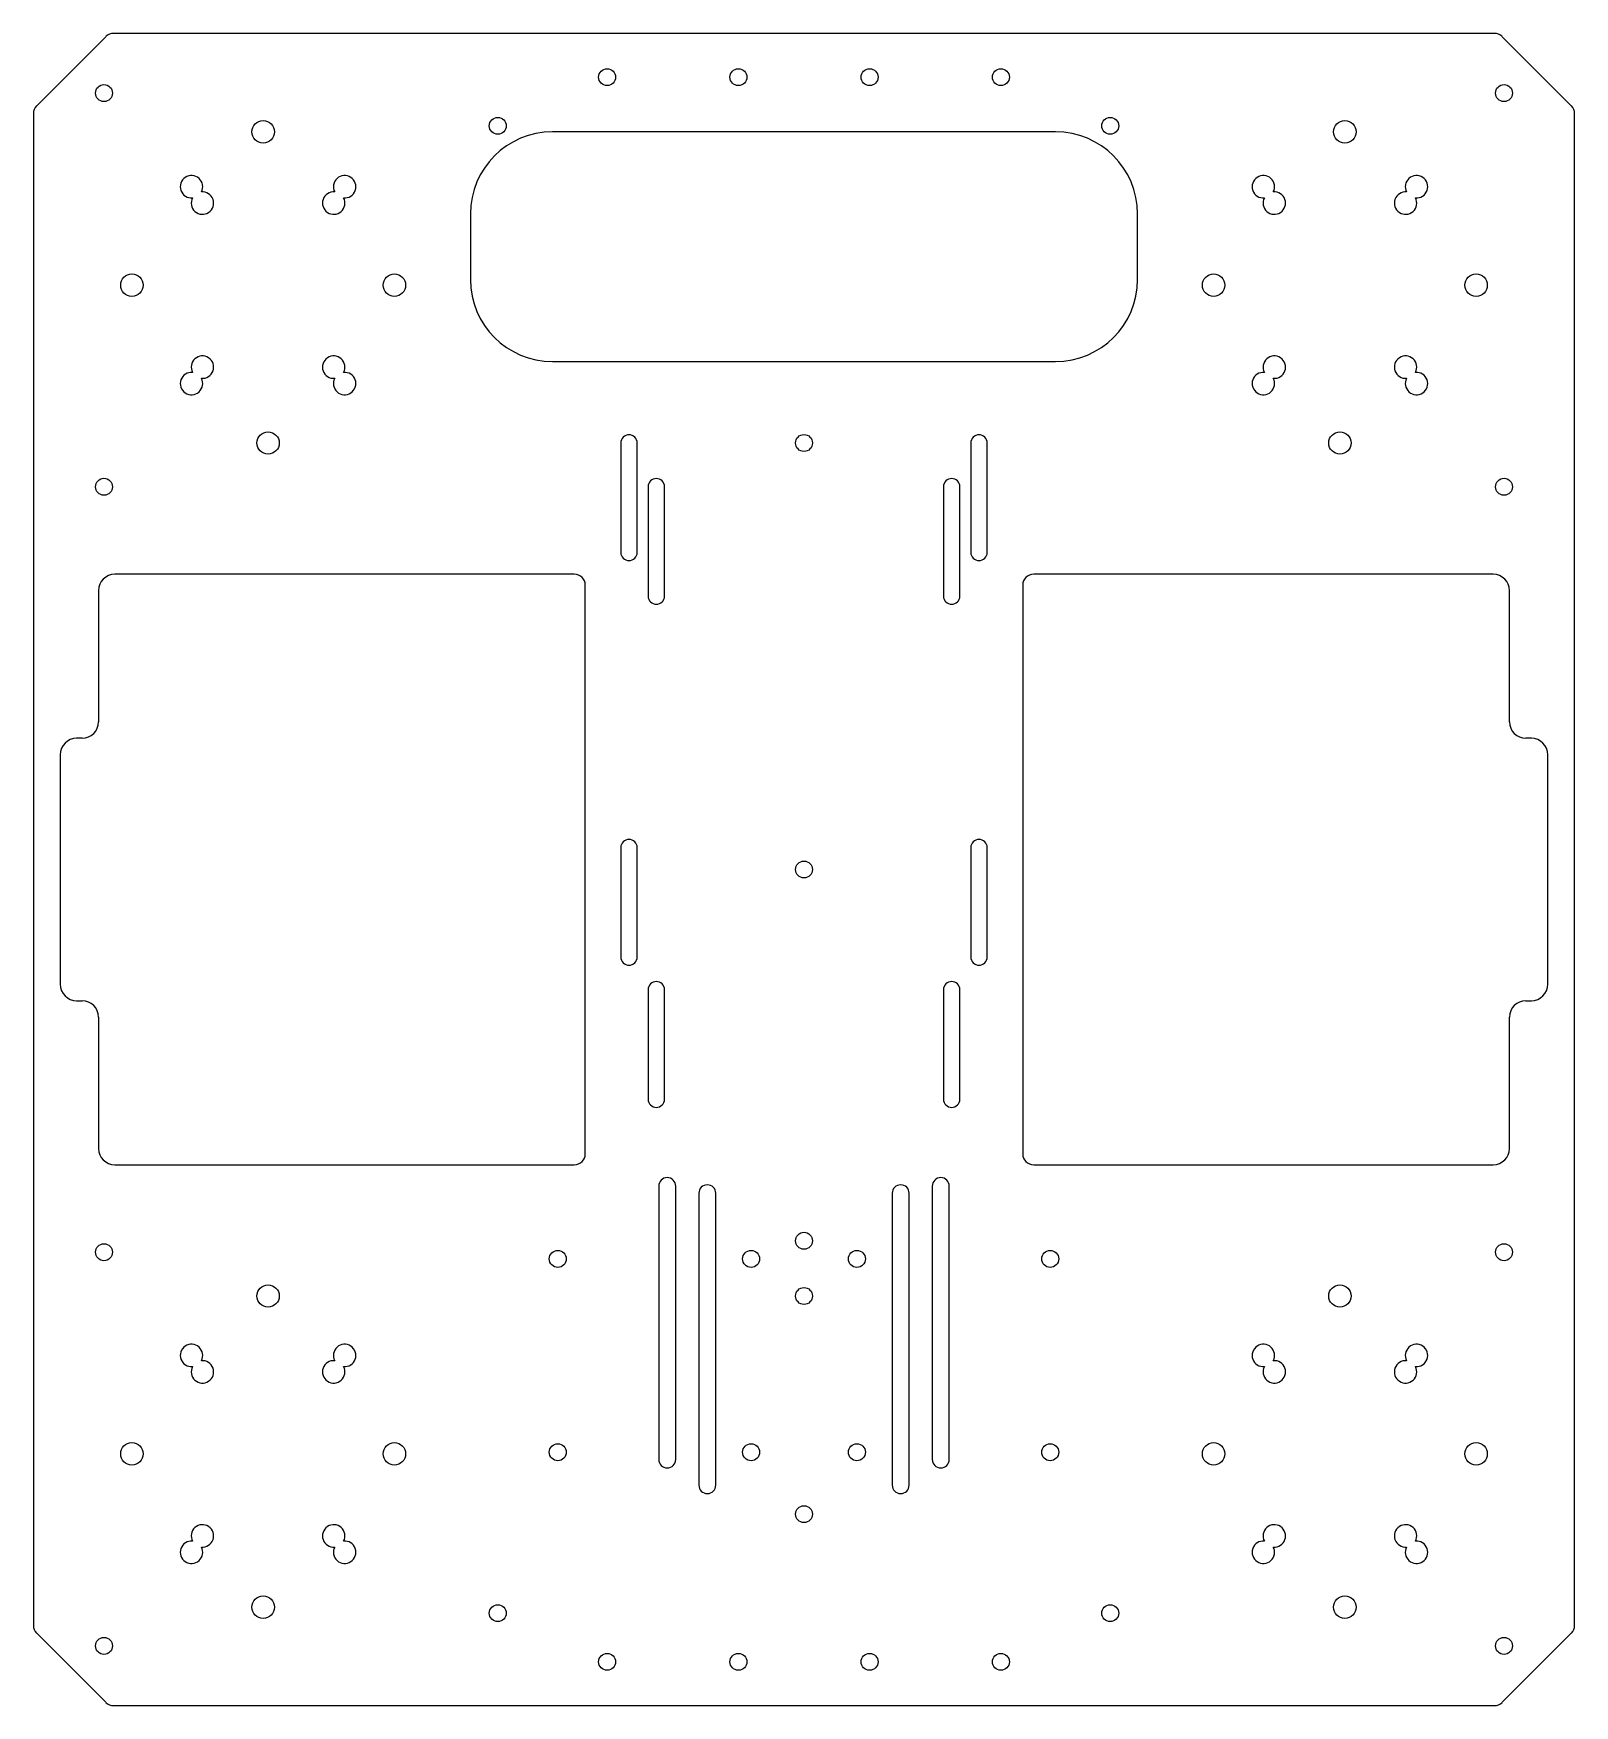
# Model space of a CAD drawing. Header units: millimetres. Extents: x -141 to 141, y -153 to 153.
import ezdxf

# ---------------------------------------------------------------- set-up
doc = ezdxf.new("R2010")
doc.units = ezdxf.units.MM

msp = doc.modelspace()

# ---------------------------------------------------------------- linework, layer by layer
at = {"color": 7, "linetype": 'Continuous', "lineweight": 25}
for p, q in [((126.23, 152.9), (-126.23, 152.9)), ((-127.64, 152.31), (-140.31, 139.64)), ((140.31, 139.64), (127.64, 152.31)), ((-140.9, 138.23), (-140.9, -138.23)), ((140.9, -138.23), (140.9, 138.23)), ((46, 134.9), (-46, 134.9)), ((-61, 119.9), (-61, 107.9)), ((61, 107.9), (61, 119.9)), ((-46, 92.9), (46, 92.9)), ((-33.5, 78), (-33.5, 58)), ((-30.5, 58), (-30.5, 78)), ((30.5, 78), (30.5, 58)), ((33.5, 58), (33.5, 78)), ((-28.5, 70), (-28.5, 50)), ((-25.5, 50), (-25.5, 70)), ((25.5, 70), (25.5, 50)), ((28.5, 50), (28.5, 70)), ((-42, 54), (-126, 54)), ((-40, -52), (-40, 52)), ((40, 52), (40, -52)), ((126, 54), (42, 54)), ((-129, 51), (-129, 27)), ((129, 27), (129, 51)), ((-132, 24), (-133, 24)), ((133, 24), (132, 24)), ((-136, 21), (-136, -21)), ((136, -21), (136, 21)), ((-33.5, 4), (-33.5, -16)), ((-30.5, -16), (-30.5, 4)), ((30.5, 4), (30.5, -16)), ((33.5, -16), (33.5, 4)), ((-133, -24), (-132, -24)), ((-28.5, -22), (-28.5, -42)), ((-25.5, -42), (-25.5, -22)), ((25.5, -22), (25.5, -42)), ((28.5, -42), (28.5, -22)), ((132, -24), (133, -24)), ((-129, -27), (-129, -51)), ((129, -51), (129, -27)), ((-126, -54), (-42, -54)), ((42, -54), (126, -54)), ((-26.55, -57.9), (-26.55, -107.9)), ((-23.45, -107.9), (-23.45, -57.9)), ((23.45, -57.9), (23.45, -107.9)), ((26.55, -107.9), (26.55, -57.9)), ((-19.23, -59.22), (-19.23, -112.58)), ((-16.13, -112.58), (-16.13, -59.22)), ((16.13, -59.22), (16.13, -112.58)), ((19.23, -112.58), (19.23, -59.22)), ((-140.31, -139.64), (-127.64, -152.31)), ((127.64, -152.31), (140.31, -139.64)), ((-126.23, -152.9), (126.23, -152.9))]:
    msp.add_line(p, q, dxfattribs=at)
for centre, radius in [((-36, 144.9), 1.55), ((-12, 144.9), 1.55), ((12, 144.9), 1.55), ((36, 144.9), 1.55), ((-128, 142), 1.55), ((128, 142), 1.55), ((-98.9, 134.9), 2.05), ((-56, 136), 1.55), ((56, 136), 1.55), ((98.9, 134.9), 2.05), ((-122.9, 106.87), 2.05), ((-74.9, 106.87), 2.05), ((74.9, 106.87), 2.05), ((122.9, 106.87), 2.05), ((-98, 78), 2.05), ((0, 78), 1.55), ((98, 78), 2.05), ((-128, 70), 1.55), ((128, 70), 1.55), ((0, 0), 1.55), ((0, -67.9), 1.55), ((-128, -70), 1.55), ((-45.03, -71.22), 1.55), ((-9.68, -71.22), 1.55), ((9.68, -71.22), 1.55), ((45.03, -71.22), 1.55), ((128, -70), 1.55), ((-98, -78), 2.05), ((0, -78), 1.55), ((98, -78), 2.05), ((-122.9, -106.87), 2.05), ((-74.9, -106.87), 2.05), ((-45.03, -106.58), 1.55), ((-9.68, -106.58), 1.55), ((9.68, -106.58), 1.55), ((45.03, -106.58), 1.55), ((74.9, -106.87), 2.05), ((122.9, -106.87), 2.05), ((0, -117.9), 1.55), ((-98.9, -134.9), 2.05), ((-56, -136), 1.55), ((56, -136), 1.55), ((98.9, -134.9), 2.05), ((-128, -142), 1.55), ((128, -142), 1.55), ((-36, -144.9), 1.55), ((-12, -144.9), 1.55), ((12, -144.9), 1.55), ((36, -144.9), 1.55)]:
    msp.add_circle(centre, radius, dxfattribs=at)
for centre, radius, start, end in [((-126.23, 150.9), 2, 90, 135), ((126.23, 150.9), 2, 45, 90), ((-138.9, 138.23), 2, 135, 180), ((138.9, 138.23), 2, 0, 45), ((-46, 119.9), 15, 90, 180), ((46, 119.9), 15, 0, 90), ((-112, 124.87), 2.05, 332.1197, 275.2605), ((-84, 124.87), 2.05, 264.7395, 207.8803), ((84, 124.87), 2.05, 332.1197, 275.2605), ((112, 124.87), 2.05, 264.7395, 207.8803), ((-110, 121.87), 2.05, 152.1197, 95.2605), ((-86, 121.87), 2.05, 84.7395, 27.8803), ((86, 121.87), 2.05, 152.1197, 95.2605), ((110, 121.87), 2.05, 84.7395, 27.8803), ((-46, 107.9), 15, 180, 270), ((46, 107.9), 15, 270, 0), ((-110, 91.87), 2.05, 264.7395, 207.8803), ((-86, 91.87), 2.05, 332.1197, 275.2605), ((86, 91.87), 2.05, 264.7395, 207.8803), ((110, 91.87), 2.05, 332.1197, 275.2605), ((-112, 88.87), 2.05, 84.7395, 27.8803), ((-84, 88.87), 2.05, 152.1197, 95.2605), ((84, 88.87), 2.05, 84.7395, 27.8803), ((112, 88.87), 2.05, 152.1197, 95.2605), ((-32, 78), 1.5, 360, 180), ((32, 78), 1.5, 0, 180), ((-27, 70), 1.5, 0, 180), ((27, 70), 1.5, 360, 180), ((-32, 58), 1.5, 180, 0), ((32, 58), 1.5, 180, 0), ((-126, 51), 3, 90, 180), ((-42, 52), 2, 0, 90), ((42, 52), 2, 90, 180), ((126, 51), 3, 0, 90), ((-27, 50), 1.5, 180, 0), ((27, 50), 1.5, 180, 0), ((-132, 27), 3, 270, 0), ((132, 27), 3, 180, 270), ((-133, 21), 3, 90, 180), ((133, 21), 3, 0, 90), ((-32, 4), 1.5, 0, 180), ((32, 4), 1.5, 0, 180), ((-32, -16), 1.5, 180, 0), ((32, -16), 1.5, 180, 0), ((-133, -21), 3, 180, 270), ((-27, -22), 1.5, 0, 180), ((27, -22), 1.5, 0, 180), ((133, -21), 3, 270, 0), ((-132, -27), 3, 0, 90), ((132, -27), 3, 90, 180), ((-27, -42), 1.5, 180, 0), ((27, -42), 1.5, 180, 0), ((-126, -51), 3, 180, 270), ((126, -51), 3, 270, 0), ((-42, -52), 2, 270, 0), ((42, -52), 2, 180, 270), ((-25, -57.9), 1.55, 0, 180), ((-17.68, -59.22), 1.55, 0, 180), ((17.68, -59.22), 1.55, 0, 180), ((25, -57.9), 1.55, 0, 180), ((-112, -88.87), 2.05, 332.1197, 275.2605), ((-84, -88.87), 2.05, 264.7395, 207.8803), ((84, -88.87), 2.05, 332.1197, 275.2605), ((112, -88.87), 2.05, 264.7395, 207.8803), ((-110, -91.87), 2.05, 152.1197, 95.2605), ((-86, -91.87), 2.05, 84.7395, 27.8803), ((86, -91.87), 2.05, 152.1197, 95.2605), ((110, -91.87), 2.05, 84.7395, 27.8803), ((-25, -107.9), 1.55, 180, 0), ((25, -107.9), 1.55, 180, 0), ((-17.68, -112.58), 1.55, 180, 0), ((17.68, -112.58), 1.55, 180, 0), ((-110, -121.87), 2.05, 264.7395, 207.8803), ((-86, -121.87), 2.05, 332.1197, 275.2605), ((86, -121.87), 2.05, 264.7395, 207.8803), ((110, -121.87), 2.05, 332.1197, 275.2605), ((-112, -124.87), 2.05, 84.7395, 27.8803), ((-84, -124.87), 2.05, 152.1197, 95.2605), ((84, -124.87), 2.05, 84.7395, 27.8803), ((112, -124.87), 2.05, 152.1197, 95.2605), ((-138.9, -138.23), 2, 180, 225), ((138.9, -138.23), 2, 315, 0), ((-126.23, -150.9), 2, 225, 270), ((126.23, -150.9), 2, 270, 315)]:
    msp.add_arc(centre, radius, start, end, dxfattribs=at)

doc.saveas('drawing.dxf')
